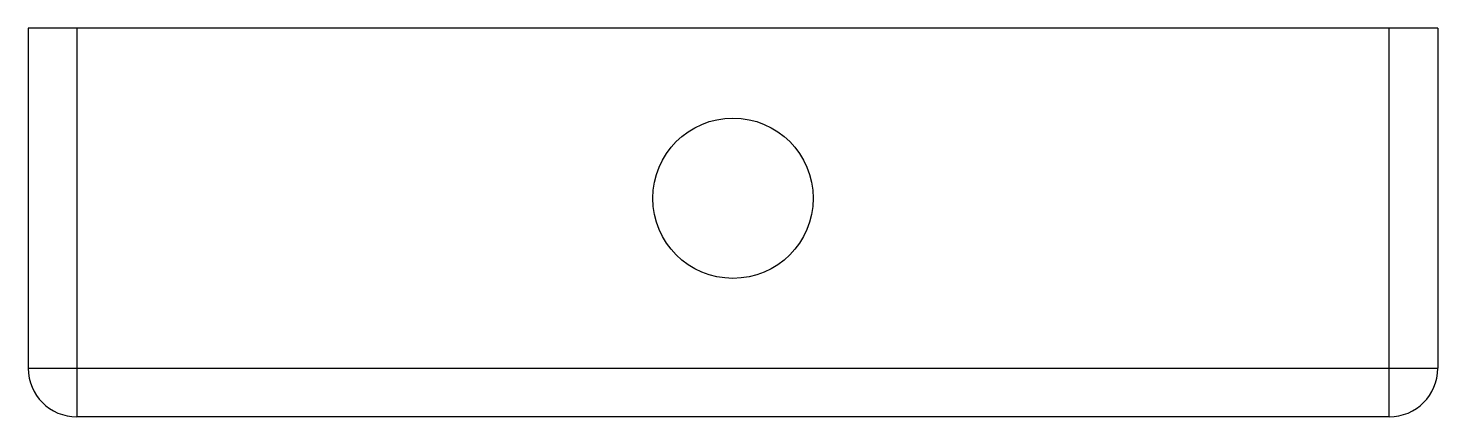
# Model space of a CAD drawing. Header units: millimetres. Extents: x -85 to 60, y -5 to 35.
import ezdxf

# ---------------------------------------------------------------- set-up
doc = ezdxf.new("R2010")
doc.units = ezdxf.units.MM

msp = doc.modelspace()

# ---------------------------------------------------------------- linework, layer by layer
at = {"color": 7, "linetype": 'Continuous', "lineweight": 25}
for p, q in [((60, 35), (-85, 35)), ((-85, 35), (-85, 0)), ((-80, 35), (-80, -5)), ((55, -5), (55, 35)), ((60, 35), (60, 0)), ((-85, 0), (60, 0)), ((55, -5), (-80, -5))]:
    msp.add_line(p, q, dxfattribs=at)
msp.add_circle((-12.5, 17.5), 8.25, dxfattribs=at)
for centre, start, end in [((-80, 0), 180, 270), ((55, 0), 270, 0)]:
    msp.add_arc(centre, 5, start, end, dxfattribs=at)

doc.saveas('drawing.dxf')
